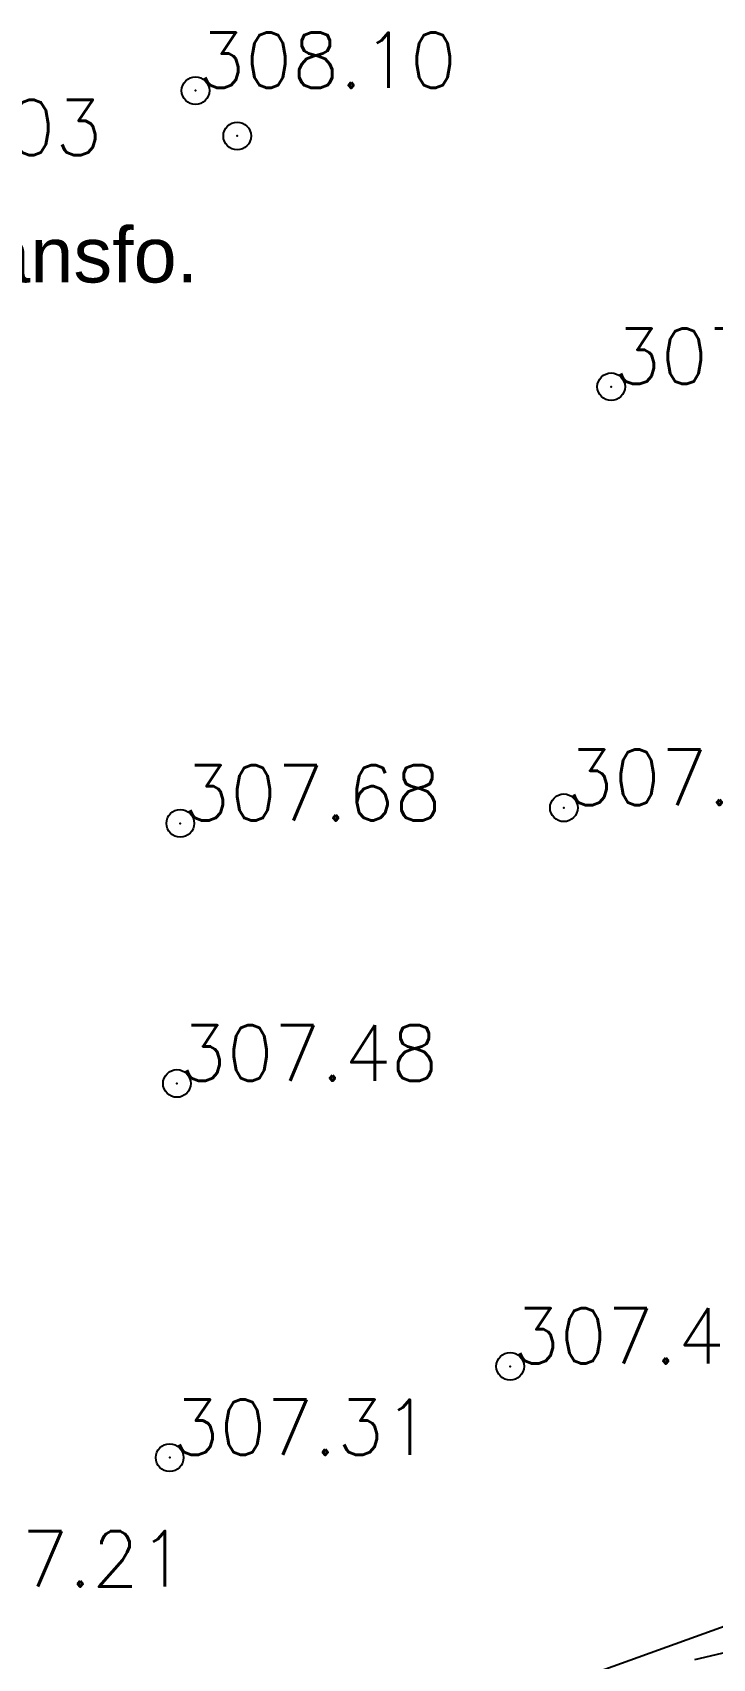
# Model space of a CAD drawing. Header units: millimetres. Extents: x 524954 to 526204, y 9523489 to 9524010.
# Drawn here: x 526027.72 to 526040, y 9523843.43 to 9523872.79 of the extents above; entities that cross this region are included whole.
import ezdxf

# ---------------------------------------------------------------- set-up
doc = ezdxf.new("R2010")
doc.units = ezdxf.units.MM
doc.header["$PDMODE"] = 32
doc.header["$PDSIZE"] = 0.5
doc.linetypes.add('CACHE2', pattern=[4.7625, 3.175, -1.5875])
for name, color, linetype in [('CN_01_00', 3, 'Continuous'), ('Haut_Talus', 30, 'Continuous'), ('TopoAlt', 3, 'Continuous'), ('TOPOJIS', 7, 'Continuous'), ('Toponomie', 7, 'CACHE2')]:
    doc.layers.add(name, color=color, linetype=linetype)
doc.styles.add('Simplex 1.0', font='Simplex.shx', dxfattribs={"width": 0.99, "height": 1})
doc.styles.get("Standard").update_dxf_attribs({"font": 'arial.ttf'})

# ---------------------------------------------------------------- blocks, each defined once
blk = doc.blocks.new('TCPOINT M')
at = {"color": 0}
blk.add_point((0, 0), dxfattribs=at)
at = {"layer": 'TopoAlt', "style": 'Simplex 1.0', "width": 0.99}
blk.add_attdef('ALT', (0.15, 0.15), '', height=1, dxfattribs=at)

msp = doc.modelspace()

# ---------------------------------------------------------------- linework, layer by layer
at = {"layer": 'CN_01_00', "elevation": 307, "flags": 128}
msp.add_lwpolyline([(526040.363, 9523843.573), (526039.671, 9523843.407)], dxfattribs=at)
at = {"layer": 'Haut_Talus', "flags": 128}
msp.add_lwpolyline([(526171.033, 9523866.062), (526156.593, 9523865.719), (526127.429, 9523864.659), (526104.337, 9523863.009), (526102.126, 9523862.69), (526100.567, 9523862.248), (526096.886, 9523861.016), (526092.485, 9523857.645), (526088.608, 9523854.425), (526083.723, 9523851.792), (526080.674, 9523850.887), (526074.664, 9523849.851), (526070.573, 9523850.218), (526066.649, 9523851.282), (526063.677, 9523851.512), (526060.991, 9523851.142), (526052.479, 9523847.81), (526043.781, 9523845.3), (526034.415, 9523841.924), (526030.413, 9523840.534), (526023.419, 9523838.01), (526017.005, 9523833.556), (526013.158, 9523827.175)], dxfattribs=at)

# ---------------------------------------------------------------- block references
at = {"layer": 'TOPOJIS'}
ref = msp.add_blockref('TCPOINT M', (526030.665, 9523871.745, 308.1), dxfattribs=at)
ref.add_attrib('ALT', '308.10', (526030.715, 9523871.795, 308.1), dxfattribs={"layer": 'TopoAlt', "height": 1, "style": 'Simplex 1.0', "width": 0.99})
ref = msp.add_blockref('TCPOINT M', (526024.262, 9523870.531, 308.03), dxfattribs=at)
ref.add_attrib('ALT', '308.03', (526024.312, 9523870.581, 308.03), dxfattribs={"layer": 'TopoAlt', "height": 1, "style": 'Simplex 1.0', "width": 0.99})
msp.add_blockref('TCPOINT M', (526031.418, 9523870.927, 308.05), dxfattribs=at)
ref = msp.add_blockref('TCPOINT M', (526038.169, 9523866.398, 307.81), dxfattribs=at)
ref.add_attrib('ALT', '307.81', (526038.219, 9523866.448, 307.81), dxfattribs={"layer": 'TopoAlt', "height": 1, "style": 'Simplex 1.0', "width": 0.99})
ref = msp.add_blockref('TCPOINT M', (526037.315, 9523858.795, 307.61), dxfattribs=at)
ref.add_attrib('ALT', '307.61', (526037.365, 9523858.845, 307.61), dxfattribs={"layer": 'TopoAlt', "height": 1, "style": 'Simplex 1.0', "width": 0.99})
ref = msp.add_blockref('TCPOINT M', (526030.39, 9523858.514, 307.68), dxfattribs=at)
ref.add_attrib('ALT', '307.68', (526030.44, 9523858.564, 307.68), dxfattribs={"layer": 'TopoAlt', "height": 1, "style": 'Simplex 1.0', "width": 0.99})
ref = msp.add_blockref('TCPOINT M', (526030.329, 9523853.817, 307.48), dxfattribs=at)
ref.add_attrib('ALT', '307.48', (526030.379, 9523853.867, 307.48), dxfattribs={"layer": 'TopoAlt', "height": 1, "style": 'Simplex 1.0', "width": 0.99})
ref = msp.add_blockref('TCPOINT M', (526036.346, 9523848.709, 307.48), dxfattribs=at)
ref.add_attrib('ALT', '307.48', (526036.396, 9523848.759, 307.48), dxfattribs={"layer": 'TopoAlt', "height": 1, "style": 'Simplex 1.0', "width": 0.99})
ref = msp.add_blockref('TCPOINT M', (526030.199, 9523847.06, 307.31), dxfattribs=at)
ref.add_attrib('ALT', '307.31', (526030.249, 9523847.11, 307.31), dxfattribs={"layer": 'TopoAlt', "height": 1, "style": 'Simplex 1.0', "width": 0.99})
ref = msp.add_blockref('TCPOINT M', (526025.777, 9523844.683, 307.21), dxfattribs=at)
ref.add_attrib('ALT', '307.21', (526025.827, 9523844.733, 307.21), dxfattribs={"layer": 'TopoAlt', "height": 1, "style": 'Simplex 1.0', "width": 0.99})

# ---------------------------------------------------------------- texts
at = {"layer": 'Toponomie', "insert": (526021.63, 9523869.281), "char_height": 1, "width": 58.05337, "attachment_point": 1}
msp.add_mtext('Poste Transfo.', dxfattribs=at)

doc.saveas('drawing.dxf')
